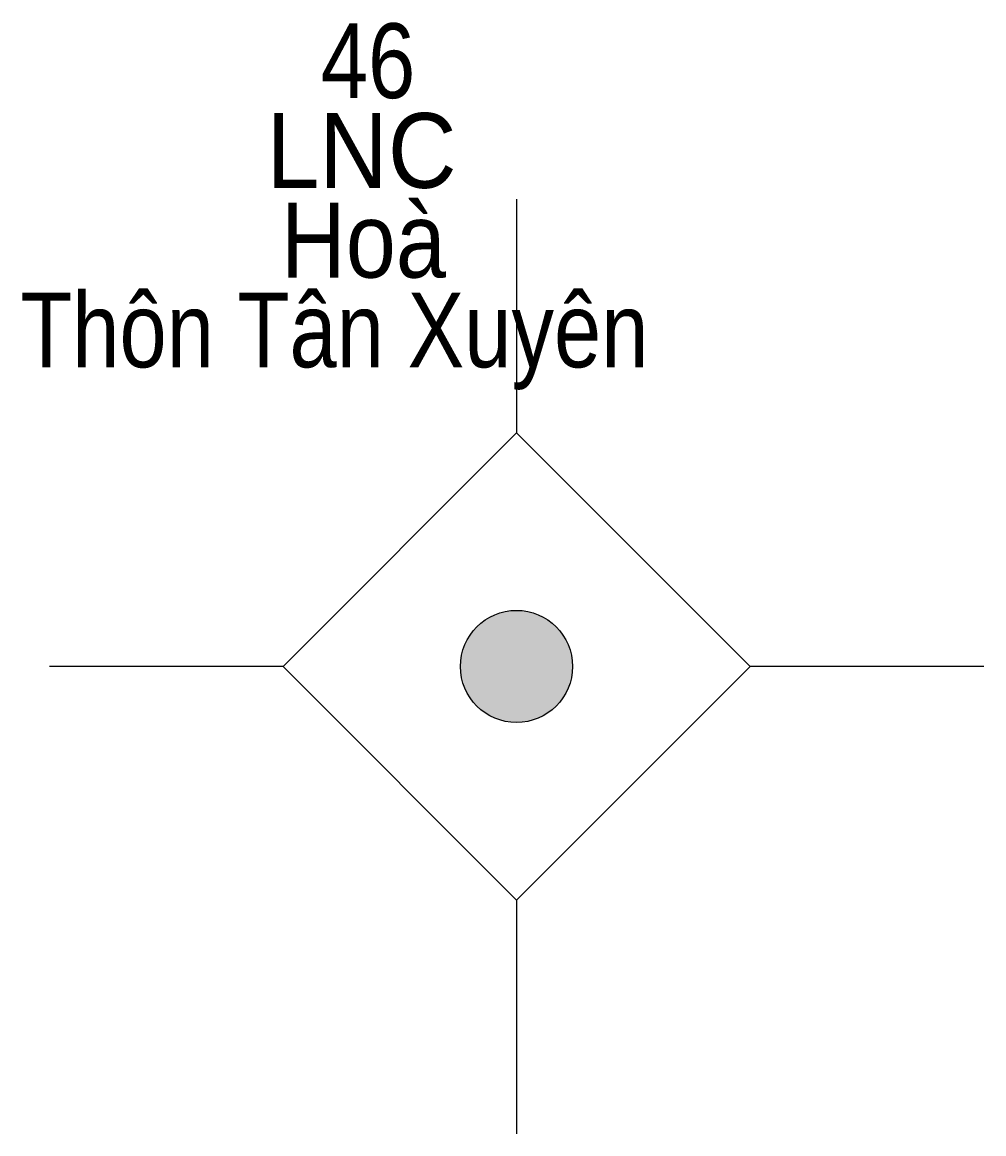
# Model space of a CAD drawing. Header units: metres. Extents: x 550999 to 552168, y 1840994 to 1841978.
# Drawn here: x 551036.17 to 551041.32, y 1841637.92 to 1841643.87 of the extents above; entities that cross this region are included whole.
import ezdxf
from ezdxf.enums import TextEntityAlignment as Align

# ---------------------------------------------------------------- set-up
doc = ezdxf.new("R2010")
doc.units = ezdxf.units.M
doc.header["$LTSCALE"] = 0.16
doc.layers.add('11', color=7, linetype='Continuous', lineweight=13)
doc.layers.add('15', color=7, linetype='Continuous')

msp = doc.modelspace()

# ---------------------------------------------------------------- hatches: boundary and pattern name
at = {"layer": '11'}
msp.add_hatch(color=256, dxfattribs=at).paths.add_polyline_path([(551039.1195, 1841640.42, 1), (551038.5195, 1841640.42, 1)])

# ---------------------------------------------------------------- linework, layer by layer
for p, q in [((551038.82, 1841642.92), (551038.82, 1841641.67)), ((551037.57, 1841640.42), (551036.32, 1841640.42)), ((551041.32, 1841640.42), (551040.07, 1841640.42)), ((551038.82, 1841639.17), (551038.82, 1841637.92))]:
    msp.add_line(p, q, dxfattribs=at)
msp.add_lwpolyline([(551038.82, 1841641.67), (551037.57, 1841640.42), (551038.82, 1841639.17), (551040.07, 1841640.42)], close=True, dxfattribs=at)
msp.add_circle((551038.8195, 1841640.42), 0.3, dxfattribs=at)

# ---------------------------------------------------------------- texts
at = {"layer": '15'}
for s, width, p in [('46', 0.85, (551038.025, 1841643.46)), ('LNC', 0.95, (551037.99, 1841642.98)), ('Hoà', 0.9, (551038, 1841642.5)), ('Thôn Tân Xuyên', 0.85, (551037.845, 1841642.02))]:
    msp.add_text(s, height=0.4, dxfattribs=dict(at, width=width)).set_placement(p, align=Align.CENTER)

doc.saveas('drawing.dxf')
